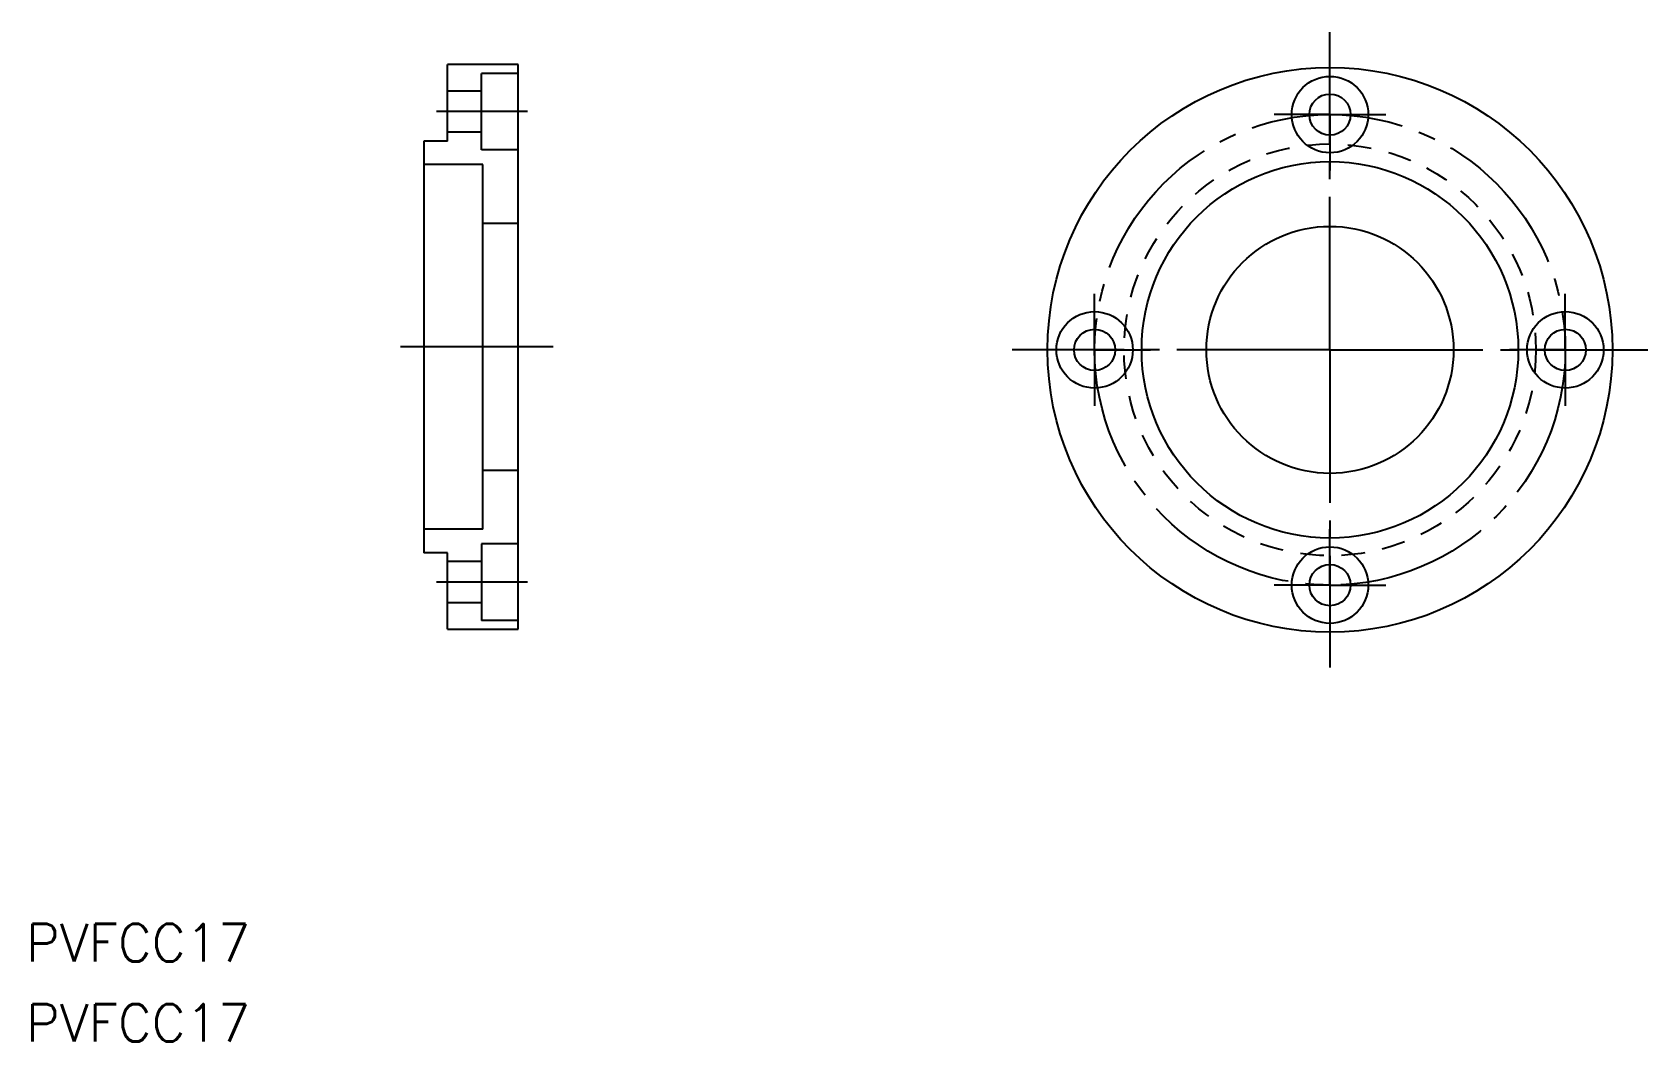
# Model space of a CAD drawing. Extents: x 29 to 166, y 460 to 545.
import ezdxf

# ---------------------------------------------------------------- set-up
doc = ezdxf.new("R2010")
doc.units = 0
doc.linetypes.add('CENTER', pattern=[17.5, 13, -1.5, 1.5, -1.5])
doc.linetypes.add('DASHED', pattern=[3.5, 2, -1.5])
doc.layers.get('0').update_dxf_attribs({"linetype": 'CONTINUOUS'})
doc.layers.add('CENTER', color=1, linetype='CENTER')
doc.styles.get("Standard").update_dxf_attribs({"font": 'txt.shx', "bigfont": '@extfont2.shx'})

msp = doc.modelspace()

# ---------------------------------------------------------------- linework, layer by layer
at = {"color": 7, "linetype": 'CONTINUOUS'}
for p, q in [((70.18, 542.74), (64.18, 542.74)), ((64.18, 536.24), (64.18, 542.74)), ((70.18, 494.74), (70.18, 542.74)), ((67.08, 535.49), (67.08, 541.99)), ((70.18, 541.99), (67.08, 541.99)), ((67.08, 540.49), (64.18, 540.49)), ((67.08, 536.99), (64.18, 536.99)), ((62.18, 536.24), (62.18, 501.24)), ((64.18, 536.24), (62.18, 536.24)), ((70.18, 535.49), (67.08, 535.49)), ((67.18, 534.24), (62.18, 534.24)), ((67.18, 503.24), (67.18, 534.24)), ((70.18, 529.24), (67.18, 529.24)), ((70.18, 508.24), (67.18, 508.24)), ((67.18, 503.24), (62.18, 503.24)), ((64.18, 501.24), (62.18, 501.24)), ((64.18, 494.74), (64.18, 501.24)), ((67.08, 501.99), (67.08, 495.49)), ((70.18, 501.99), (67.08, 501.99)), ((67.08, 500.49), (64.18, 500.49)), ((67.08, 496.99), (64.18, 496.99)), ((64.18, 494.74), (70.18, 494.74)), ((70.18, 495.49), (67.08, 495.49))]:
    msp.add_line(p, q, dxfattribs=at)
for centre, radius in [((139.18, 518.49), 24), ((139.18, 538.49), 3.25), ((139.18, 538.49), 1.75), ((139.18, 518.49), 16), ((139.18, 518.49), 10.5), ((119.18, 518.49), 3.25), ((159.18, 518.49), 3.25), ((119.18, 518.49), 1.75), ((159.18, 518.49), 1.75), ((139.18, 498.49), 3.25), ((139.18, 498.49), 1.75)]:
    msp.add_circle(centre, radius, dxfattribs=at)
at = {"color": 3, "linetype": 'DASHED'}
msp.add_circle((139.18, 518.49), 17.5, dxfattribs=at)
at = {"layer": 'CENTER', "color": 1, "linetype": 'CENTER'}
for p, q in [((139.18, 518.49), (139.18, 545.49)), ((139.18, 538.49), (139.18, 543.24)), ((70.98, 538.74), (63.25, 538.74)), ((139.18, 538.49), (134.43, 538.49)), ((139.18, 538.49), (143.93, 538.49)), ((139.18, 538.49), (139.18, 533.74)), ((119.18, 518.49), (119.18, 523.24)), ((159.18, 518.49), (159.18, 523.24)), ((73.18, 518.74), (59.18, 518.74)), ((139.18, 518.49), (112.18, 518.49)), ((119.18, 518.49), (114.43, 518.49)), ((119.18, 518.49), (123.93, 518.49)), ((119.18, 518.49), (119.18, 513.74)), ((139.18, 518.49), (166.18, 518.49)), ((139.18, 518.49), (139.18, 491.49)), ((159.18, 518.49), (154.43, 518.49)), ((159.18, 518.49), (163.93, 518.49)), ((159.18, 518.49), (159.18, 513.74)), ((139.18, 498.49), (139.18, 503.24)), ((70.98, 498.74), (63.25, 498.74)), ((139.18, 498.49), (134.43, 498.49)), ((139.18, 498.49), (139.18, 493.74)), ((139.18, 498.49), (143.93, 498.49))]:
    msp.add_line(p, q, dxfattribs=at)
msp.add_circle((139.18, 518.49), 20, dxfattribs=at)

# ---------------------------------------------------------------- texts
at = {"color": 7, "linetype": 'CONTINUOUS'}
for p in [(28.36, 466.49), (28.36, 459.68)]:
    msp.add_text('PVFCC17', height=3.2, dxfattribs=at).set_placement(p)

doc.saveas('drawing.dxf')
